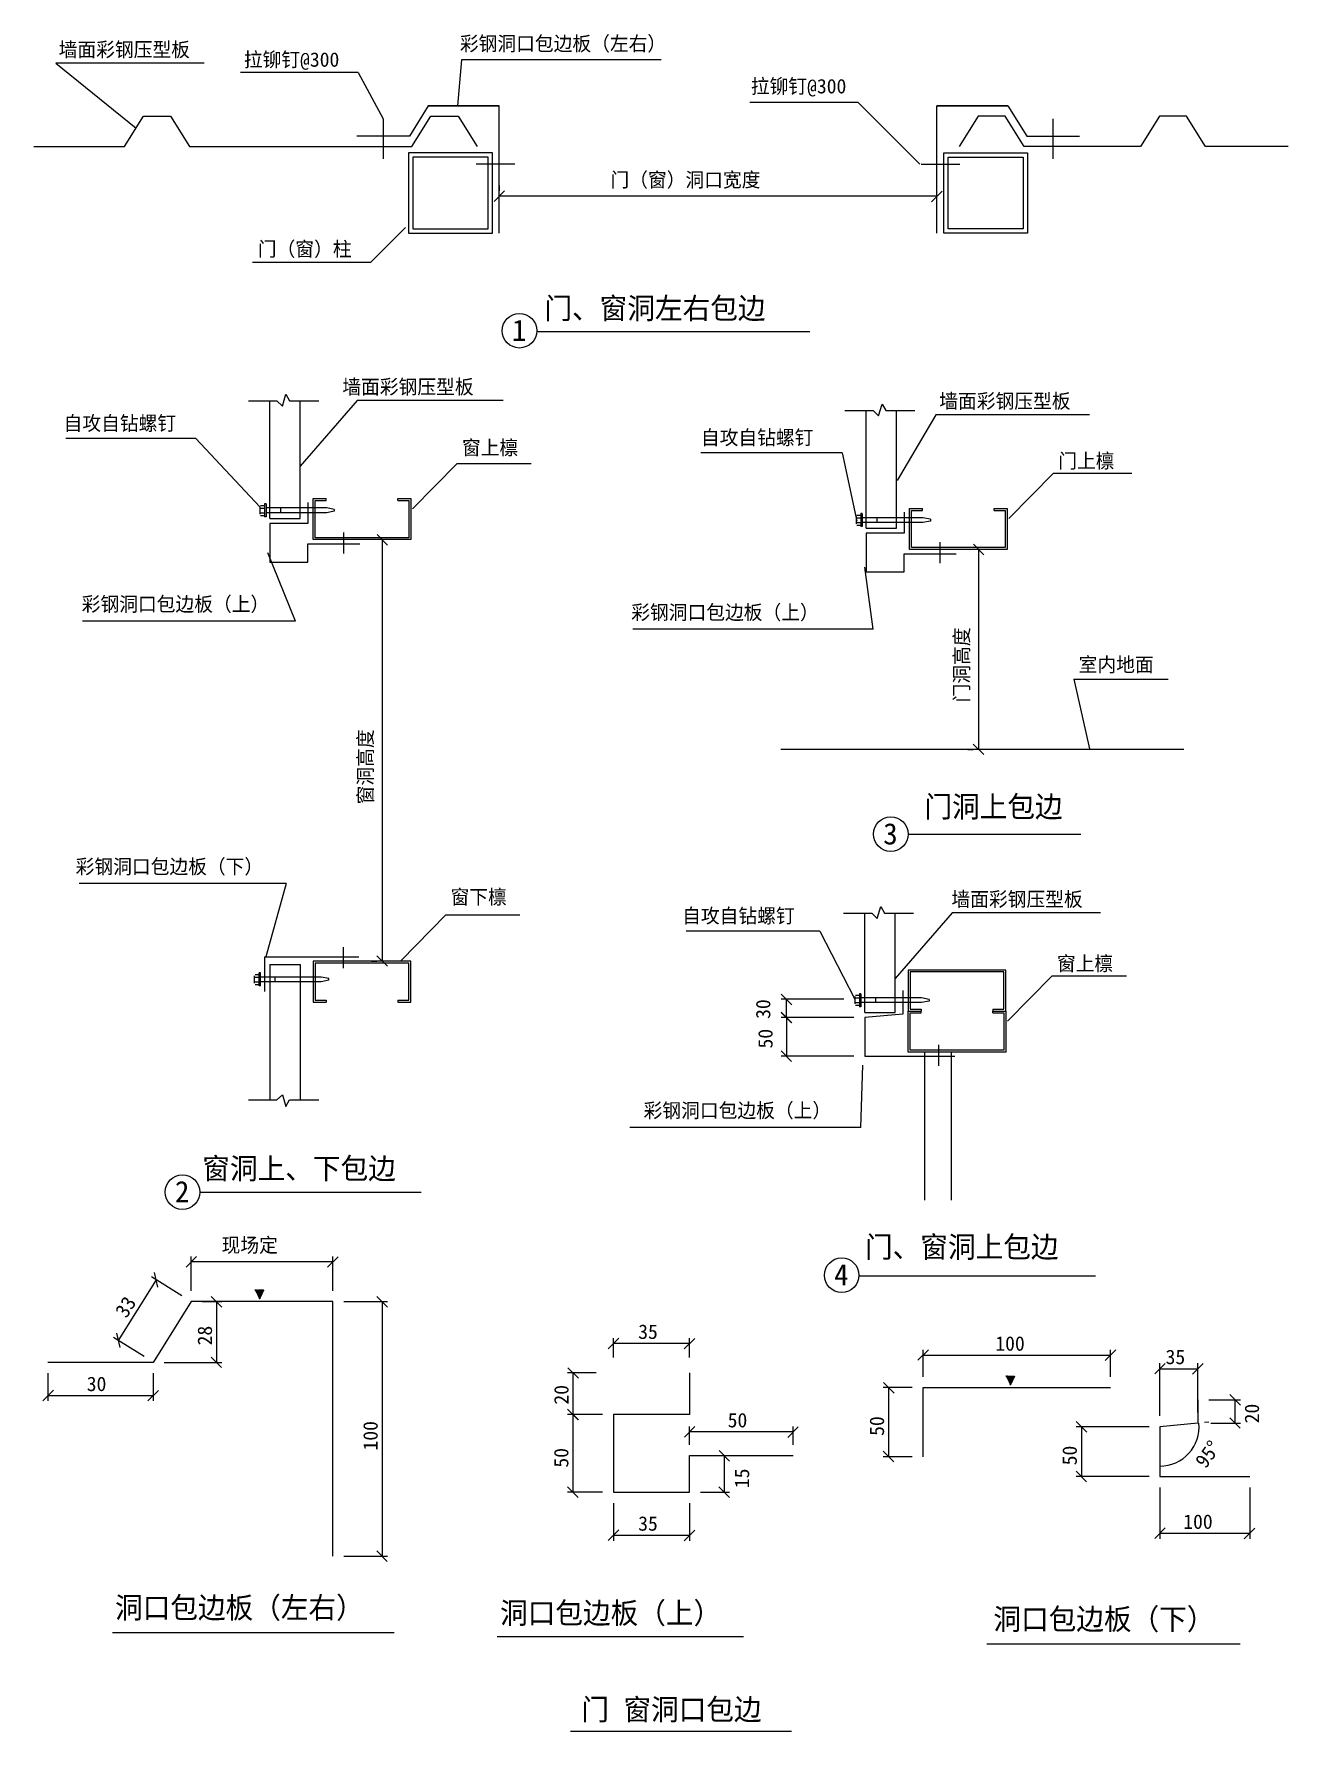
# Model space of a CAD drawing. Header units: metres. Extents: x 408 to 1564, y -100 to 1465.
import ezdxf

# ---------------------------------------------------------------- set-up
doc = ezdxf.new("R2010")
doc.units = ezdxf.units.M
doc.layers.add('_TCH_MASK', color=7, linetype='Continuous')

# ---------------------------------------------------------------- blocks, each defined once
blk = doc.blocks.new('_ARCHTICK')
at = {"color": 6, "linetype": 'ByBlock'}
blk.add_lwpolyline([(-0.71, -0.71), (0.68, 0.68)], dxfattribs=at)

msp = doc.modelspace()

# ---------------------------------------------------------------- hatches: boundary and pattern name
at = {"layer": '_TCH_MASK'}
h = msp.add_hatch(dxfattribs=at)
h.set_pattern_fill('SOLID')
h.paths.add_polyline_path([(616.19, 298.59), (612.2, 307), (620.2, 306.99)])
h = msp.add_hatch(dxfattribs=at)
h.set_pattern_fill('SOLID')
h.paths.add_polyline_path([(1308.55, 219.28), (1304.56, 227.69), (1312.57, 227.67)])

# ---------------------------------------------------------------- linework, layer by layer
for p, q in [((871.98, 1190.54), (1123.51, 1190.54)), ((1214.14, 727.08), (1373.42, 727.08)), ((561.35, 397.02), (765.12, 397.02)), ((1168.89, 320.16), (1387.03, 320.16)), ((480.49, -8.68), (740.26, -8.68)), ((835.39, -12.29), (1062.34, -12.29)), ((1286.85, -19.33), (1520.22, -19.33)), ((902.85, -99.59), (1106.63, -99.59))]:
    msp.add_line(p, q)
for p, q in [((802.43, 1440.84), (798.74, 1398.57)), ((986.35, 1440.84), (802.43, 1440.84)), ((565.05, 1437.8), (428.44, 1437.8)), ((428.44, 1437.8), (502.59, 1377.87)), ((707.24, 1429.07), (598.64, 1429.07)), ((707.24, 1429.07), (730.28, 1386.39)), ((771.81, 1398.57), (754.31, 1370.57)), ((771.81, 1398.57), (837.13, 1398.57)), ((837.13, 1398.57), (771.81, 1398.57)), ((837.13, 1281.21), (837.13, 1398.57)), ((1168.21, 1401.51), (1068.12, 1401.51)), ((1168.21, 1401.51), (1225.11, 1344.55)), ((1306.02, 1398.57), (1240.7, 1398.57)), ((1240.7, 1281.21), (1240.7, 1398.57)), ((1240.7, 1398.57), (1306.02, 1398.57)), ((1306.02, 1398.57), (1323.52, 1370.57)), ((491.69, 1360.97), (509.19, 1388.97)), ((509.19, 1388.97), (534.19, 1388.97)), ((534.19, 1388.97), (551.69, 1360.97)), ((730.28, 1386.39), (730.28, 1349.58)), ((756.69, 1360.97), (774.19, 1388.97)), ((774.19, 1388.97), (799.19, 1388.97)), ((799.19, 1388.97), (816.69, 1360.97)), ((1278.64, 1388.97), (1261.14, 1360.97)), ((1303.64, 1388.97), (1278.64, 1388.97)), ((1321.14, 1360.97), (1303.64, 1388.97)), ((1347.55, 1386.39), (1347.55, 1349.58)), ((1445.84, 1388.97), (1428.34, 1360.97)), ((1470.84, 1388.97), (1445.84, 1388.97)), ((1488.34, 1360.97), (1470.84, 1388.97)), ((408.18, 1360.97), (491.69, 1360.97)), ((551.69, 1360.97), (756.69, 1360.97)), ((754.31, 1370.57), (705.79, 1370.57)), ((1428.34, 1360.97), (1321.14, 1360.97)), ((1323.52, 1370.57), (1372.04, 1370.57)), ((1564.49, 1360.97), (1488.34, 1360.97)), ((753.51, 1355.07), (753.51, 1281.22)), ((830.84, 1355.07), (753.51, 1355.07)), ((757.51, 1351.07), (757.51, 1285.22)), ((826.84, 1351.07), (757.51, 1351.07)), ((826.84, 1285.22), (826.84, 1351.07)), ((830.84, 1281.22), (830.84, 1355.07)), ((1246.99, 1281.22), (1246.99, 1355.07)), ((1246.99, 1355.07), (1324.32, 1355.07)), ((1250.99, 1351.07), (1320.32, 1351.07)), ((1250.99, 1285.22), (1250.99, 1351.07)), ((1320.32, 1351.07), (1320.32, 1285.22)), ((1324.32, 1355.07), (1324.32, 1281.22)), ((851.63, 1344.55), (816.01, 1344.55)), ((1226.2, 1344.55), (1261.82, 1344.55)), ((837.13, 1325.09), (837.13, 1320.09)), ((1240.7, 1315.09), (837.13, 1315.09)), ((1240.7, 1305.09), (1240.7, 1310.09)), ((718.6, 1253.98), (750.66, 1286.37)), ((757.51, 1285.22), (826.84, 1285.22)), ((1320.32, 1285.22), (1250.99, 1285.22)), ((753.51, 1281.22), (830.84, 1281.22)), ((1324.32, 1281.22), (1246.99, 1281.22)), ((718.6, 1253.98), (609.75, 1253.98)), ((606, 1126.55), (632.25, 1126.55)), ((625.72, 1018), (625.72, 1126.55)), ((632.25, 1126.55), (637.23, 1121.77)), ((637.23, 1121.77), (640.55, 1132.58)), ((640.55, 1132.58), (643.87, 1126.55)), ((643.87, 1126.55), (670.71, 1126.55)), ((706.21, 1126.94), (653.72, 1066.35)), ((653.72, 1018), (653.72, 1126.55)), ((840.91, 1126.94), (706.21, 1126.94)), ((1155.78, 1117.57), (1182.04, 1117.57)), ((1175.5, 1009.03), (1175.5, 1117.57)), ((1182.04, 1117.57), (1187.01, 1112.79)), ((1187.01, 1112.79), (1190.33, 1123.6)), ((1190.33, 1123.6), (1193.65, 1117.57)), ((1193.65, 1117.57), (1220.5, 1117.57)), ((1203.5, 1009.03), (1203.5, 1117.57)), ((1239.78, 1113.79), (1204.11, 1053.2)), ((1381.38, 1113.79), (1239.78, 1113.79)), ((557.31, 1091.82), (437.65, 1091.82)), ((557.31, 1091.82), (616.47, 1028.93)), ((798.38, 1068.91), (757.13, 1026.96)), ((798.38, 1068.91), (866.55, 1068.91)), ((1153.43, 1078.67), (1022.99, 1078.67)), ((1153.43, 1078.67), (1166.87, 1015.78)), ((1348.16, 1059.93), (1306.91, 1017.99)), ((1348.16, 1059.93), (1420.32, 1059.93)), ((660.83, 1032.76), (660.83, 1013.59)), ((665.64, 998.59), (665.64, 1036.39)), ((665.64, 1036.39), (677.64, 1036.39)), ((667.44, 1034.59), (677.64, 1034.59)), ((667.44, 1000.39), (667.44, 1034.59)), ((677.64, 1034.59), (677.64, 1036.39)), ((677.64, 1034.59), (677.64, 1034.59)), ((743.64, 1034.59), (743.64, 1036.39)), ((743.64, 1036.39), (755.64, 1036.39)), ((743.64, 1034.59), (743.64, 1034.59)), ((743.64, 1034.59), (753.84, 1034.59)), ((753.84, 1034.59), (753.84, 1000.39)), ((755.64, 1036.39), (755.64, 998.59)), ((616.47, 1028.93), (616.47, 1022.16)), ((617.13, 1030.22), (620.67, 1030.22)), ((617.13, 1027.64), (620.67, 1027.64)), ((617.13, 1023.45), (620.67, 1023.45)), ((617.13, 1020.87), (620.67, 1020.87)), ((622.17, 1031.54), (620.67, 1031.54)), ((620.67, 1031.54), (620.67, 1019.54)), ((622.17, 1019.54), (620.67, 1019.54)), ((622.17, 1031.54), (622.17, 1019.54)), ((678.1, 1027.79), (622.17, 1027.79)), ((678.1, 1023.29), (622.17, 1023.29)), ((625.72, 1018), (653.72, 1018)), ((635.61, 1027.79), (635.61, 1023.29)), ((684.94, 1026.33), (678.1, 1027.79)), ((684.94, 1024.75), (678.1, 1023.29)), ((684.94, 1026.33), (684.94, 1024.75)), ((1166.26, 1019.95), (1166.26, 1013.18)), ((1166.92, 1021.24), (1170.46, 1021.24)), ((1166.92, 1018.66), (1170.46, 1018.66)), ((1170.46, 1022.57), (1170.46, 1010.57)), ((1171.96, 1022.57), (1170.46, 1022.57)), ((1171.96, 1022.57), (1171.96, 1010.57)), ((1227.89, 1018.82), (1171.96, 1018.82)), ((1185.39, 1018.82), (1185.39, 1014.32)), ((1210.61, 1023.78), (1210.61, 1004.61)), ((1215.43, 1027.41), (1227.43, 1027.41)), ((1215.43, 989.61), (1215.43, 1027.41)), ((1217.23, 991.41), (1217.23, 1025.61)), ((1217.23, 1025.61), (1227.43, 1025.61)), ((1227.43, 1025.61), (1227.43, 1027.41)), ((1227.43, 1025.61), (1227.43, 1025.61)), ((1234.73, 1017.36), (1227.89, 1018.82)), ((1234.73, 1017.36), (1234.73, 1015.77)), ((1293.43, 1027.41), (1305.43, 1027.41)), ((1293.43, 1025.61), (1293.43, 1027.41)), ((1293.43, 1025.61), (1303.63, 1025.61)), ((1293.43, 1025.61), (1293.43, 1025.61)), ((1303.63, 1025.61), (1303.63, 991.41)), ((1305.43, 1027.41), (1305.43, 989.61)), ((660.83, 1013.59), (625.72, 1013.59)), ((625.72, 1013.59), (625.72, 977.78)), ((693.56, 1005.1), (693.56, 985.81)), ((1166.92, 1014.47), (1170.46, 1014.47)), ((1166.92, 1011.89), (1170.46, 1011.89)), ((1171.96, 1010.57), (1170.46, 1010.57)), ((1227.89, 1014.32), (1171.96, 1014.32)), ((1175.5, 1009.03), (1203.5, 1009.03)), ((1210.61, 1004.61), (1175.5, 1004.61)), ((1175.5, 1004.61), (1175.5, 968.81)), ((1234.73, 1015.77), (1227.89, 1014.32)), ((649.44, 923.57), (623.73, 986.46)), ((660.83, 977.78), (660.83, 994.64)), ((660.83, 994.64), (708.56, 994.64)), ((755.64, 998.59), (665.64, 998.59)), ((753.84, 1000.39), (667.44, 1000.39)), ((729.3, 998.59), (729.3, 610.08)), ((739.3, 998.59), (734.3, 998.59)), ((1210.61, 968.81), (1210.61, 985.66)), ((1210.61, 985.66), (1258.35, 985.66)), ((1305.43, 989.61), (1215.43, 989.61)), ((1303.63, 991.41), (1217.23, 991.41)), ((1243.34, 996.12), (1243.34, 976.84)), ((1279.09, 989.61), (1279.09, 805.21)), ((1289.09, 989.61), (1284.09, 989.61)), ((625.72, 977.78), (660.83, 977.78)), ((1181.94, 915.95), (1174.12, 973.32)), ((1175.5, 968.81), (1210.61, 968.81)), ((649.44, 923.57), (452.89, 923.57)), ((1181.94, 915.95), (960.27, 915.95)), ((1366.98, 869.84), (1381.41, 805.9)), ((1366.98, 869.84), (1454, 869.84)), ((1468.26, 805.21), (1096.71, 805.21)), ((1269.09, 805.21), (1274.09, 805.21)), ((640.67, 681.63), (449.89, 681.63)), ((640.67, 681.63), (622.12, 614.02)), ((1185.79, 649.49), (1189.11, 660.3)), ((1189.11, 660.3), (1192.43, 654.27)), ((787.9, 652.72), (746.65, 610.77)), ((787.9, 652.72), (856.15, 652.72)), ((1154.56, 654.27), (1180.81, 654.27)), ((1174.28, 562.79), (1174.28, 654.27)), ((1180.81, 654.27), (1185.79, 649.49)), ((1192.43, 654.27), (1219.27, 654.27)), ((1254.77, 654.65), (1202.28, 594.07)), ((1202.28, 562.79), (1202.28, 654.27)), ((1391.4, 654.65), (1254.77, 654.65)), ((1132.75, 637.79), (1009.58, 637.79)), ((1132.75, 637.79), (1165.03, 574.9)), ((621.21, 614.02), (707.64, 614.02)), ((621.21, 582.19), (621.21, 614.02)), ((693.56, 603.56), (693.56, 622.85)), ((611.52, 589.82), (611.52, 596.58)), ((612.18, 597.87), (615.72, 597.87)), ((612.18, 595.29), (615.72, 595.29)), ((615.72, 587.2), (615.72, 599.2)), ((617.22, 599.2), (615.72, 599.2)), ((617.22, 587.2), (617.22, 599.2)), ((673.15, 595.45), (617.22, 595.45)), ((625.72, 606.85), (653.72, 606.85)), ((625.72, 606.85), (625.72, 482.11)), ((630.66, 590.95), (630.66, 595.45)), ((653.72, 606.85), (653.72, 482.11)), ((665.64, 610.08), (665.64, 572.28)), ((755.64, 610.08), (665.64, 610.08)), ((667.44, 608.28), (667.44, 574.08)), ((753.84, 608.28), (667.44, 608.28)), ((679.99, 593.99), (673.15, 595.45)), ((719.3, 610.08), (724.3, 610.08)), ((753.84, 574.08), (753.84, 608.28)), ((755.64, 572.28), (755.64, 610.08)), ((1214.21, 601.9), (1214.21, 564.1)), ((1304.21, 601.9), (1214.21, 601.9)), ((1216.01, 600.1), (1216.01, 565.9)), ((1302.41, 600.1), (1216.01, 600.1)), ((1302.41, 565.9), (1302.41, 600.1)), ((1304.21, 564.1), (1304.21, 601.9)), ((1346.94, 596.63), (1305.69, 554.68)), ((1346.94, 596.63), (1415.63, 596.63)), ((612.18, 591.1), (615.72, 591.1)), ((612.18, 588.53), (615.72, 588.53)), ((617.22, 587.2), (615.72, 587.2)), ((673.15, 590.95), (617.22, 590.95)), ((679.99, 592.41), (673.15, 590.95)), ((679.99, 592.41), (679.99, 593.99)), ((1169.23, 580.06), (1169.23, 568.06)), ((1170.73, 580.06), (1169.23, 580.06)), ((1170.73, 580.06), (1170.73, 568.06)), ((1209.39, 582.95), (1209.39, 561.28)), ((665.64, 572.28), (677.64, 572.28)), ((667.44, 574.08), (677.64, 574.08)), ((677.64, 574.08), (677.64, 572.28)), ((677.64, 574.08), (677.64, 574.08)), ((743.64, 574.08), (753.84, 574.08)), ((743.64, 574.08), (743.64, 572.28)), ((743.64, 574.08), (743.64, 574.08)), ((743.64, 572.28), (755.64, 572.28)), ((1155.03, 574.9), (1096.98, 574.9)), ((1101.98, 558.07), (1101.98, 574.9)), ((1165.03, 577.45), (1165.03, 570.68)), ((1165.7, 578.74), (1169.23, 578.74)), ((1165.7, 576.16), (1169.23, 576.16)), ((1165.7, 571.97), (1169.23, 571.97)), ((1165.7, 569.39), (1169.23, 569.39)), ((1170.73, 568.06), (1169.23, 568.06)), ((1226.66, 576.31), (1170.73, 576.31)), ((1226.66, 571.81), (1170.73, 571.81)), ((1184.17, 576.31), (1184.17, 571.81)), ((1214.21, 526.3), (1214.21, 564.1)), ((1214.21, 564.1), (1226.21, 564.1)), ((1214.21, 564.1), (1226.21, 564.1)), ((1216.01, 565.9), (1226.21, 565.9)), ((1226.21, 565.9), (1226.21, 564.1)), ((1226.21, 565.9), (1226.21, 565.9)), ((1226.21, 562.3), (1226.21, 564.1)), ((1233.5, 574.86), (1226.66, 576.31)), ((1233.5, 573.27), (1226.66, 571.81)), ((1233.5, 574.86), (1233.5, 573.27)), ((1292.21, 565.9), (1302.41, 565.9)), ((1292.21, 565.9), (1292.21, 564.1)), ((1292.21, 565.9), (1292.21, 565.9)), ((1292.21, 562.3), (1292.21, 564.1)), ((1292.21, 564.1), (1304.21, 564.1)), ((1292.21, 564.1), (1304.21, 564.1)), ((1304.21, 564.1), (1304.21, 526.3)), ((1164.28, 558.07), (1096.98, 558.07)), ((1164.28, 558.07), (1096.98, 558.07)), ((1101.98, 558.07), (1101.98, 522.36)), ((1174.28, 562.79), (1202.28, 562.79)), ((1209.39, 561.28), (1174.28, 558.07)), ((1174.28, 558.07), (1174.28, 522.36)), ((1216.01, 562.3), (1226.21, 562.3)), ((1216.01, 528.1), (1216.01, 562.3)), ((1226.21, 562.3), (1226.21, 562.3)), ((1292.21, 562.3), (1292.21, 562.3)), ((1292.21, 562.3), (1302.41, 562.3)), ((1302.41, 562.3), (1302.41, 528.1)), ((1242.12, 532.82), (1242.12, 513.53)), ((1164.28, 522.36), (1096.98, 522.36)), ((1174.28, 522.36), (1257.12, 522.36)), ((1304.21, 526.3), (1214.21, 526.3)), ((1302.41, 528.1), (1216.01, 528.1)), ((1229.13, 526.3), (1229.13, 389.69)), ((1253.74, 526.3), (1253.74, 389.69)), ((1170.48, 456.82), (1172.29, 514.18)), ((632.25, 482.11), (637.23, 486.9)), ((637.23, 486.9), (640.55, 476.08)), ((606, 482.11), (632.25, 482.11)), ((640.55, 476.08), (643.87, 482.11)), ((643.87, 482.11), (670.71, 482.11)), ((1170.48, 456.82), (957.5, 456.82)), ((553.17, 306.21), (553.17, 337.91)), ((683.81, 332.91), (553.17, 332.91)), ((683.81, 306.21), (683.81, 337.91)), ((520.89, 316.39), (485.89, 260.39)), ((544.69, 301.51), (516.65, 319.04)), ((553.17, 296.21), (518.17, 240.21)), ((683.81, 296.21), (553.17, 296.21)), ((563.17, 296.21), (581.45, 296.21)), ((576.45, 296.21), (576.45, 240.21)), ((683.81, 61.49), (683.81, 296.21)), ((693.81, 296.21), (734.19, 296.21)), ((729.19, 296.21), (729.19, 61.49)), ((509.69, 245.51), (481.65, 263.04)), ((942.47, 244.67), (942.47, 262.63)), ((1012.7, 257.63), (942.47, 257.63)), ((1012.7, 244.67), (1012.7, 262.63)), ((1227.99, 226.96), (1227.99, 251.9)), ((1400.86, 226.96), (1400.86, 251.9)), ((518.17, 240.21), (421.13, 240.21)), ((528.17, 240.21), (581.45, 240.21)), ((1227.99, 246.9), (1400.86, 246.9)), ((1446.28, 190.92), (1446.28, 239.37)), ((1481.39, 194.12), (1481.39, 239.37)), ((421.13, 230.21), (421.13, 204.67)), ((518.17, 230.21), (518.17, 204.67)), ((926.64, 230.53), (900.18, 230.53)), ((905.18, 230.53), (905.18, 192.19)), ((1012.7, 230.53), (1012.7, 192.19)), ((1446.28, 234.37), (1481.39, 234.37)), ((421.13, 209.67), (518.17, 209.67)), ((1217.99, 216.96), (1191.23, 216.96)), ((1196.23, 216.96), (1196.23, 153.28)), ((1227.99, 153.28), (1227.99, 216.96)), ((1227.99, 216.96), (1400.86, 216.96)), ((1481.39, 205.79), (1481.39, 184.12)), ((1491.39, 205.79), (1520.65, 205.79)), ((1515.65, 184.3), (1515.65, 205.79)), ((932.47, 192.19), (900.18, 192.19)), ((926.64, 192.19), (900.18, 192.19)), ((905.18, 192.19), (905.18, 120.58)), ((1012.7, 192.19), (942.47, 192.19)), ((942.47, 192.19), (942.47, 120.58)), ((1012.7, 164.29), (1012.7, 181.09)), ((1108.16, 176.09), (1012.7, 176.09)), ((1108.16, 164.29), (1108.16, 181.09)), ((1436.28, 180.92), (1368.98, 180.92)), ((1373.98, 180.92), (1373.98, 135.03)), ((1481.39, 184.12), (1446.28, 180.92)), ((1446.28, 180.92), (1446.28, 135.03)), ((1491.35, 185.03), (1487.34, 184.67)), ((1493.35, 184.3), (1520.65, 184.3)), ((1012.7, 120.58), (1012.7, 154.29)), ((1012.7, 154.29), (1108.16, 154.29)), ((1022.7, 154.29), (1049.58, 154.29)), ((1044.58, 154.29), (1044.58, 120.58)), ((1217.99, 153.28), (1191.23, 153.28)), ((1436.28, 135.03), (1368.98, 135.03)), ((1446.28, 135.03), (1529.12, 135.03)), ((932.47, 120.58), (900.18, 120.58)), ((942.47, 120.58), (1012.7, 120.58)), ((942.47, 110.58), (942.47, 75.83)), ((1012.7, 110.58), (1012.7, 75.83)), ((1022.7, 120.58), (1049.58, 120.58)), ((1446.28, 125.03), (1446.28, 77.68)), ((1529.12, 125.03), (1529.12, 77.68)), ((942.47, 80.83), (1012.7, 80.83)), ((1446.28, 82.68), (1529.12, 82.68)), ((693.81, 61.49), (734.19, 61.49))]:
    msp.add_line(p, q, dxfattribs=at)
for centre in [(855.82, 1191.18), (1198.2, 727.19), (545.13, 397.22), (1152.91, 320.56)]:
    msp.add_circle(centre, 15.94, dxfattribs=at)
msp.add_arc((1446.28, 180.92), 36.24, 270, 5.22, dxfattribs=at)

# ---------------------------------------------------------------- block references
at = {"layer": '_TCH_MASK', "xscale": 7, "yscale": 7, "zscale": 7}
for p, rotation in [((837.13, 1315.09), 180), ((729.3, 998.59), 90), ((1279.09, 989.61), 90), ((1279.09, 805.21), 270), ((729.3, 610.08), 270), ((1101.98, 574.9), 90), ((1101.98, 558.07), 270), ((1101.98, 558.07), 90), ((1101.98, 522.36), 270), ((553.17, 332.91), 180), ((520.89, 316.39), 57.99), ((576.45, 296.21), 90), ((729.19, 296.21), 90), ((485.89, 260.39), 237.99), ((942.47, 257.63), 180), ((1227.99, 246.9), 180), ((576.45, 240.21), 270), ((905.18, 230.53), 90), ((1446.28, 234.37), 180), ((1196.23, 216.96), 90), ((421.13, 209.67), 180), ((1515.65, 205.79), 90), ((905.18, 192.19), 270), ((905.18, 192.19), 90), ((1515.65, 184.3), 270), ((1012.7, 176.09), 180), ((1373.98, 180.92), 90), ((1044.58, 154.29), 90), ((1196.23, 153.28), 270), ((905.18, 120.58), 270), ((1044.58, 120.58), 270), ((1373.98, 135.03), 270), ((942.47, 80.83), 180), ((1446.28, 82.68), 180), ((729.19, 61.49), 270)]:
    msp.add_blockref('_ARCHTICK', p, dxfattribs=dict(at, rotation=rotation))
for p in [(1240.7, 1315.09), (683.81, 332.91), (1012.7, 257.63), (1400.86, 246.9), (1481.39, 234.37), (518.17, 209.67), (1108.16, 176.09), (1012.7, 80.83), (1529.12, 82.68)]:
    msp.add_blockref('_ARCHTICK', p, dxfattribs=at)

# ---------------------------------------------------------------- texts
for s, p in [('门（窗）洞口宽度', (939.72, 1323.65)), ('现场定', (581.2, 341.63)), ('35', (965.3, 261.87)), ('100', (1294.57, 251)), ('35', (1451.55, 238.62)), ('30', (456.88, 213.77)), ('50', (1047.8, 180.34)), ('35', (965.3, 85.08)), ('100', (1467.85, 86.78))]:
    msp.add_text(s, height=13.3).set_placement(p)
for s, rotation, p in [('门洞高度', 90, (1270.17, 848.52)), ('窗洞高度', 90, (720.39, 754.61)), ('30', 90, (1087.12, 556.84)), ('50', 90, (1089.21, 529.55)), ('33', 57.99, (493.46, 280.23)), ('28', 90, (572.36, 255.88)), ('20', 90, (901.08, 201.33)), ('50', 90, (1191.98, 172.49)), ('20', 90, (1537.74, 184.03)), ('100', 90, (725.09, 159)), ('50', 90, (900.94, 143.23)), ('50', 90, (1369.73, 145.35)), ('95°', 54.25, (1488.61, 141.73)), ('15', 90, (1067.62, 124.32))]:
    msp.add_text(s, height=13.3, rotation=rotation).set_placement(p)
at = {"layer": '_TCH_MASK'}
for s, height, p in [('墙面彩钢压型板', 13.3, (430.98, 1443.71)), ('彩钢洞口包边板（左右）', 13.3, (800.9, 1449.2)), ('拉铆钉@300', 13.3, (601.68, 1434.48)), ('拉铆钉@300', 13.3, (1069.16, 1409.93)), ('门（窗）柱', 13.3, (614.59, 1259.85)), ('门、窗洞左右包边', 19.6, (878.84, 1202.07)), ('1', 19.6, (848.85, 1181.76)), ('墙面彩钢压型板', 13.3, (692.51, 1132.84)), ('墙面彩钢压型板', 13.3, (1242.9, 1119.69)), ('自攻自钻螺钉', 13.3, (435.56, 1099.27)), ('自攻自钻螺钉', 13.3, (1023.14, 1086.13)), ('窗上檩', 13.3, (802.85, 1076.76)), ('门上檩', 13.3, (1352.63, 1064.58)), ('彩钢洞口包边板（上）', 13.3, (452.23, 932.56)), ('彩钢洞口包边板（上）', 13.3, (958.88, 924.94)), ('室内地面', 13.3, (1371.45, 876.81)), ('门洞上包边', 19.6, (1229.22, 742.7)), ('3', 19.6, (1191.23, 717.66)), ('彩钢洞口包边板（下）', 13.3, (446.64, 690.62)), ('窗下檩', 13.3, (792.37, 662.61)), ('墙面彩钢压型板', 13.3, (1254.1, 660.56)), ('自攻自钻螺钉', 13.3, (1005.82, 645.24)), ('窗上檩', 13.3, (1351.41, 601.27)), ('彩钢洞口包边板（上）', 13.3, (970.31, 465.81)), ('窗洞上、下包边', 19.6, (563.45, 409.17)), ('2', 19.6, (538.16, 387.8)), ('门、窗洞上包边', 19.6, (1174.47, 336.86)), ('4', 19.6, (1145.94, 311.14)), ('洞口包边板（左右）', 19.6, (482.95, 4.39)), ('洞口包边板（上）', 19.6, (837.95, -0.52)), ('洞口包边板（下）', 19.6, (1292.79, -6.19)), ('门 窗洞口包边', 19.6, (912.85, -89.46))]:
    msp.add_text(s, height=height, dxfattribs=at).set_placement(p)

doc.saveas('drawing.dxf')
